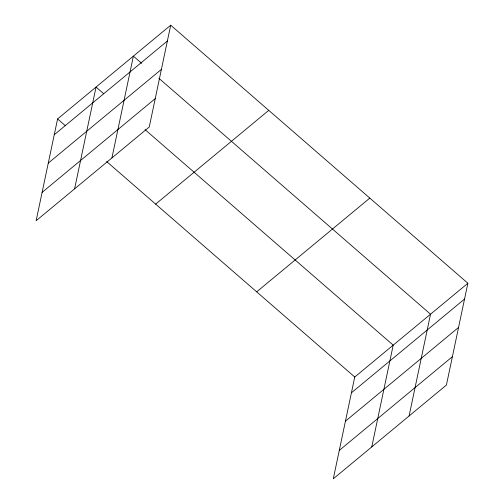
<?xml version="1.0" encoding="UTF-8"?>
<svg xmlns="http://www.w3.org/2000/svg" width="504" height="504" viewBox="0 0 504 504"><rect width="100%" height="100%" fill="white"/><g stroke="black" fill="none" stroke-linecap="round" stroke-linejoin="round"><path stroke-width="0.76" d="M170.705 25.2L57.582 118.95L36.13 220.739L149.253 126.989L170.705 25.2L467.87 283.261L446.418 385.05L333.295 478.8L354.747 377.011L467.87 283.261M74.592 188.861L96.043 87.079L103.723 93.744M111.926 157.928L133.377 56.139L141.643 63.321M371.757 446.922L393.208 345.139L145.076 129.654M409.084 415.989L430.536 314.2L158.779 78.196M54.256 134.751L167.378 40.994M48.271 163.126L161.4 69.376M42.109 192.364L155.238 98.614M155.648 204.114L268.771 110.357M256.681 291.854L369.804 198.103M351.414 392.811L464.537 299.055M345.435 421.186L458.558 327.436M339.274 450.425L452.397 356.674M57.582 118.95L65.262 125.622M106.615 161.532L354.747 377.011"/></g></svg>
